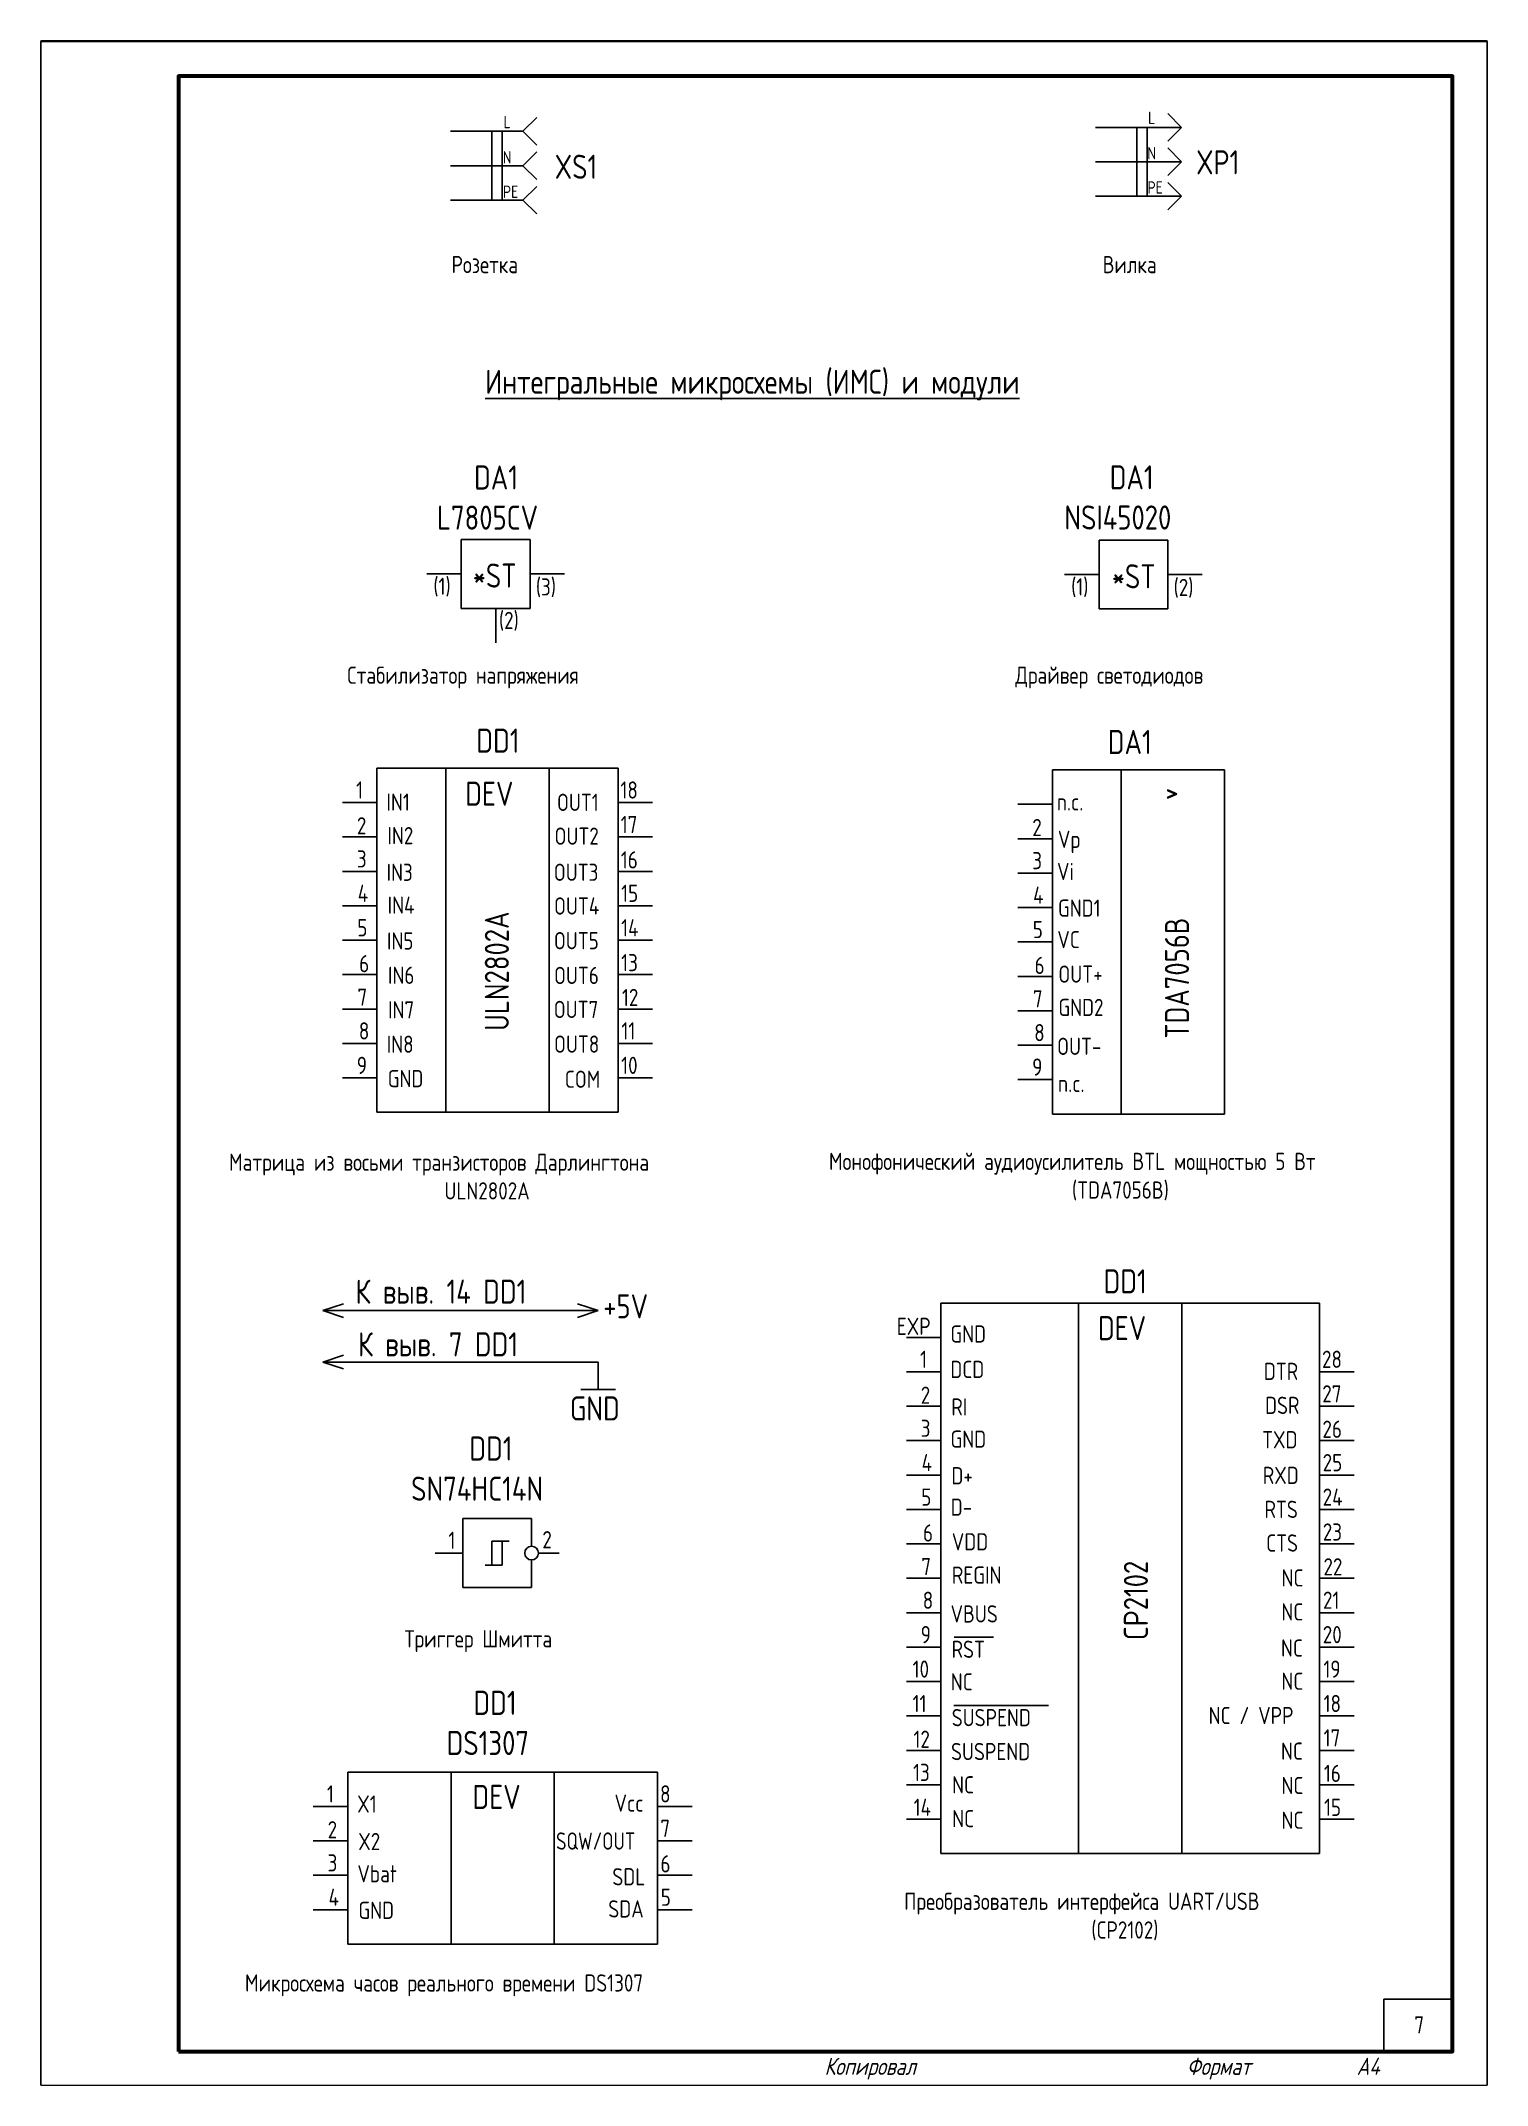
# Paper-space layout '8' of a CAD drawing. Header units: millimetres. Extents: x 0 to 210, y 0 to 297.
# The model-space entities are those that its viewports show. They can reach past a viewport. Long polylines and large blocks are cut down to what shows.
import ezdxf

# ---------------------------------------------------------------- set-up
doc = ezdxf.new("R2010")
doc.units = ezdxf.units.MM
doc.header["$LTSCALE"] = 0.2
doc.styles.add('ГОСТ 2.304', font='CS_Gost2304.shx')

msp = doc.modelspace()

# ---------------------------------------------------------------- linework, layer by layer
at = {"linetype": 'Continuous', "lineweight": 60}
msp.add_line((1490, 292.02), (1490, 172.02), dxfattribs=at)
for p, q in [((1540, 283.99), (1542, 285.99)), ((1635.62, 284.57), (1633.62, 286.57)), ((1529.49, 283.99), (1540, 283.99)), ((1535.49, 283.99), (1535.49, 273.99)), ((1537, 283.99), (1537, 273.99)), ((1542, 281.99), (1540, 283.99)), ((1623.12, 284.57), (1635.62, 284.57)), ((1629.12, 284.57), (1629.12, 274.57)), ((1630.62, 284.57), (1630.62, 274.57)), ((1633.62, 282.57), (1635.62, 284.57)), ((1540, 278.99), (1542, 280.99)), ((1623.12, 279.57), (1635.62, 279.57)), ((1635.62, 279.57), (1633.62, 281.57)), ((1633.62, 277.57), (1635.62, 279.57)), ((1529.49, 278.99), (1540, 278.99)), ((1542, 276.99), (1540, 278.99)), ((1635.62, 274.57), (1633.62, 276.57)), ((1529.49, 273.99), (1540, 273.99)), ((1540, 273.99), (1542, 275.99)), ((1542, 271.99), (1540, 273.99)), ((1623.12, 274.57), (1635.62, 274.57)), ((1633.62, 272.57), (1635.62, 274.57)), ((1531.04, 224.68), (1541.04, 224.68)), ((1531.04, 214.68), (1531.04, 224.68)), ((1541.04, 224.68), (1541.04, 214.68)), ((1623.65, 224.6), (1633.65, 224.6)), ((1623.65, 214.6), (1623.65, 224.6)), ((1633.65, 224.6), (1633.65, 214.6)), ((1531.04, 219.68), (1526.04, 219.68)), ((1546.04, 219.68), (1541.04, 219.68)), ((1623.65, 219.6), (1618.65, 219.6)), ((1633.65, 219.6), (1638.65, 219.6)), ((1541.04, 214.68), (1531.04, 214.68)), ((1536.04, 214.68), (1536.04, 209.68)), ((1633.65, 214.6), (1623.65, 214.6)), ((1518.8, 191.47), (1518.8, 141.47)), ((1518.8, 191.47), (1528.8, 191.47)), ((1543.8, 191.47), (1528.8, 191.47)), ((1528.8, 191.47), (1528.8, 141.47)), ((1543.8, 191.47), (1543.8, 141.47)), ((1553.8, 191.47), (1543.8, 191.47)), ((1553.8, 191.47), (1553.8, 141.47)), ((1616.87, 191.22), (1616.87, 141.22)), ((1616.87, 191.22), (1641.87, 191.22)), ((1626.87, 191.22), (1626.87, 141.22)), ((1626.87, 191.22), (1626.87, 141.22)), ((1641.87, 191.22), (1641.87, 141.22)), ((1513.8, 186.47), (1518.8, 186.47)), ((1553.8, 186.47), (1558.8, 186.47)), ((1616.87, 186.22), (1611.87, 186.22)), ((1513.8, 181.47), (1518.8, 181.47)), ((1553.8, 181.47), (1558.8, 181.47)), ((1616.87, 181.22), (1611.87, 181.22)), ((1513.8, 176.47), (1518.8, 176.47)), ((1553.8, 176.47), (1558.8, 176.47)), ((1616.87, 176.22), (1611.87, 176.22)), ((1513.8, 171.47), (1518.8, 171.47)), ((1553.8, 171.47), (1558.8, 171.47)), ((1616.87, 171.22), (1611.87, 171.22)), ((1513.8, 166.47), (1518.8, 166.47)), ((1553.8, 166.47), (1558.8, 166.47)), ((1616.87, 166.22), (1611.87, 166.22)), ((1513.8, 161.47), (1518.8, 161.47)), ((1553.8, 161.47), (1558.8, 161.47)), ((1616.87, 161.22), (1611.87, 161.22)), ((1513.8, 156.47), (1518.8, 156.47)), ((1553.8, 156.47), (1558.8, 156.47)), ((1616.87, 156.22), (1611.87, 156.22)), ((1513.8, 151.47), (1518.8, 151.47)), ((1553.8, 151.47), (1558.8, 151.47)), ((1616.87, 151.22), (1611.87, 151.22)), ((1513.8, 146.47), (1518.8, 146.47)), ((1553.8, 146.47), (1558.8, 146.47)), ((1616.87, 146.22), (1611.87, 146.22)), ((1518.8, 141.47), (1528.8, 141.47)), ((1543.8, 141.47), (1528.8, 141.47)), ((1553.8, 141.47), (1543.8, 141.47)), ((1641.87, 141.22), (1616.87, 141.22)), ((1513.92, 113.66), (1510.92, 112.66)), ((1547.92, 113.66), (1550.92, 112.66)), ((1600.68, 113.76), (1600.68, 33.76)), ((1600.68, 113.76), (1655.68, 113.76)), ((1620.68, 113.76), (1620.68, 33.76)), ((1635.68, 113.76), (1635.68, 33.76)), ((1655.68, 113.76), (1655.68, 33.76)), ((1510.92, 112.66), (1550.92, 112.66)), ((1513.92, 111.66), (1510.92, 112.66)), ((1547.92, 111.66), (1550.92, 112.66)), ((1600.68, 108.76), (1595.68, 108.76)), ((1513.92, 106.18), (1510.92, 105.18)), ((1510.92, 105.18), (1550.92, 105.18)), ((1513.92, 104.18), (1510.92, 105.18)), ((1550.92, 101.18), (1550.92, 105.18)), ((1548.42, 101.18), (1553.42, 101.18)), ((1600.68, 103.76), (1595.68, 103.76)), ((1655.68, 103.76), (1660.68, 103.76)), ((1600.68, 98.76), (1595.68, 98.76)), ((1655.68, 98.76), (1660.68, 98.76)), ((1600.68, 93.76), (1595.68, 93.76)), ((1655.68, 93.76), (1660.68, 93.76)), ((1600.68, 88.76), (1595.68, 88.76)), ((1655.68, 88.76), (1660.68, 88.76)), ((1600.68, 83.76), (1595.68, 83.76)), ((1655.68, 83.76), (1660.68, 83.76)), ((1531.25, 82.43), (1541.25, 82.43)), ((1531.25, 82.43), (1531.25, 77.43)), ((1541.25, 78.43), (1541.25, 82.43)), ((1531.25, 77.43), (1527.25, 77.43)), ((1531.25, 77.43), (1531.25, 72.43)), ((1535.5, 75.68), (1535.5, 79.18)), ((1537, 79.18), (1535.5, 79.18)), ((1537, 75.68), (1537, 79.18)), ((1537, 79.18), (1538, 79.18)), ((1537, 78.68), (1537, 75.68)), ((1542.25, 77.43), (1545.25, 77.43)), ((1600.68, 78.76), (1595.68, 78.76)), ((1655.68, 78.76), (1660.68, 78.76)), ((1535.5, 75.68), (1534.5, 75.68)), ((1537, 75.68), (1535.5, 75.68)), ((1541.25, 72.43), (1541.25, 76.43)), ((1531.25, 72.43), (1541.25, 72.43)), ((1600.68, 73.76), (1595.68, 73.76)), ((1655.68, 73.76), (1660.68, 73.76)), ((1600.68, 68.76), (1595.68, 68.76)), ((1655.68, 68.76), (1660.68, 68.76)), ((1600.68, 63.76), (1595.68, 63.76)), ((1602.61, 65.19), (1608.32, 65.19)), ((1655.68, 63.76), (1660.68, 63.76)), ((1600.68, 58.76), (1595.68, 58.76)), ((1655.68, 58.76), (1660.68, 58.76)), ((1600.68, 53.76), (1595.68, 53.76)), ((1602.58, 55.3), (1616.32, 55.3)), ((1655.68, 53.76), (1660.68, 53.76)), ((1600.68, 48.76), (1595.68, 48.76)), ((1655.68, 48.76), (1660.68, 48.76)), ((1514.55, 45.62), (1514.55, 20.62)), ((1514.55, 45.62), (1529.55, 45.62)), ((1544.55, 45.62), (1529.55, 45.62)), ((1529.55, 45.62), (1529.55, 20.62)), ((1544.55, 45.62), (1544.55, 20.62)), ((1544.55, 45.62), (1559.55, 45.62)), ((1559.55, 45.62), (1559.55, 20.62)), ((1600.68, 43.76), (1595.68, 43.76)), ((1655.68, 43.76), (1660.68, 43.76)), ((1514.55, 40.62), (1509.55, 40.62)), ((1559.55, 40.62), (1564.55, 40.62)), ((1600.68, 38.76), (1595.68, 38.76)), ((1655.68, 38.76), (1660.68, 38.76)), ((1514.55, 35.62), (1509.55, 35.62)), ((1559.55, 35.62), (1564.55, 35.62)), ((1600.68, 33.76), (1620.68, 33.76)), ((1635.68, 33.76), (1620.68, 33.76)), ((1655.68, 33.76), (1635.68, 33.76)), ((1514.55, 30.62), (1509.55, 30.62)), ((1559.55, 30.62), (1564.55, 30.62)), ((1514.55, 25.62), (1509.55, 25.62)), ((1559.55, 25.62), (1564.55, 25.62)), ((1514.55, 20.62), (1559.55, 20.62))]:
    msp.add_line(p, q)
at = {"linetype": 'Continuous', "lineweight": 25}
for points in [[(1260, 0.02), (1470, 0.02), (1470, 297.02), (1260, 297.02), (1260, 0.02)], [(1470, 0.02), (1680, 0.02), (1680, 297.02), (1470, 297.02), (1470, 0.02)], [(1680, 0.02), (1890, 0.02), (1890, 297.02), (1680, 297.02), (1680, 0.02)]]:
    msp.add_lwpolyline(points, dxfattribs=at)
at = {"linetype": 'Continuous', "lineweight": 60}
msp.add_lwpolyline([(1490, 5.02), (1675, 5.02), (1675, 292.02), (1490, 292.02), (1490, 5.02)], dxfattribs=at)
msp.add_lwpolyline([(1665, 12.63), (1675, 12.63), (1675, 5.13), (1665, 5.13)], close=True)
at = {"linetype": 'Continuous', "lineweight": 50, "ltscale": 0.5, "flags": 128}
msp.add_lwpolyline([(1490, 5.02), (1675, 5.02)], dxfattribs=at)
msp.add_circle((1541.25, 77.43), 1)

# ---------------------------------------------------------------- texts
at = {"linetype": 'Continuous', "style": 'ГОСТ 2.304'}
for s, p in [('L', (1537.17, 284.44)), ('L', (1630.77, 285.05)), ('N', (1537.08, 279.31)), ('N', (1630.67, 279.92)), ('PE', (1630.68, 274.93)), ('PE', (1537.08, 274.31))]:
    msp.add_text(s, height=1.8, dxfattribs=at).set_placement(p)
at = {"style": 'ГОСТ 2.304'}
for s, height, p in [('DD1', 3.5, (1533.23, 193.71)), ('DA1', 3.5, (1624.93, 193.52)), ('1', 2.5, (1515.78, 187.04)), ('IN1', 2.5, (1520.18, 185.28)), ('DEV', 3.5, (1531.62, 186)), ('OUT1', 2.5, (1544.94, 185.25)), ('18', 2.5, (1554.15, 187.04)), ('>', 3.5, (1633.29, 186.33)), ('2', 2.5, (1515.88, 181.84)), ('17', 2.5, (1554.19, 182.03)), ('n.c.', 2.5, (1617.53, 185.32)), ('IN2', 2.5, (1520.32, 180.41)), ('OUT2', 2.5, (1544.58, 180.34)), ('2', 2.5, (1613.96, 181.59)), ('Vp', 2.5, (1617.67, 179.88)), ('3', 2.5, (1515.88, 177.03)), ('16', 2.5, (1554.21, 176.89)), ('3', 2.5, (1613.95, 176.78)), ('IN3', 2.5, (1520.2, 175.08)), ('OUT3', 2.5, (1544.48, 175.09)), ('Vi', 2.5, (1617.55, 175.2)), ('4', 2.5, (1516.01, 172.03)), ('IN4', 2.5, (1520.35, 170.32)), ('OUT4', 2.5, (1544.51, 170.19)), ('15', 2.5, (1554.26, 172.04)), ('4', 2.5, (1614.08, 171.78)), ('GND1', 2.5, (1617.69, 169.88)), ('5', 2.5, (1515.95, 167.03)), ('14', 2.5, (1554.26, 167.03)), ('IN5', 2.5, (1520.25, 165.11)), ('OUT5', 2.5, (1544.49, 165.15)), ('5', 2.5, (1614.03, 166.77)), ('VC', 2.5, (1617.59, 165.31)), ('6', 2.5, (1516.22, 161.81)), ('13', 2.5, (1554.26, 161.96)), ('6', 2.5, (1614.29, 161.56)), ('IN6', 2.5, (1520.4, 160.12)), ('OUT6', 2.5, (1544.51, 160.1)), ('OUT+', 2.5, (1617.74, 160.29)), ('7', 2.5, (1515.97, 156.94)), ('IN7', 2.5, (1520.41, 155.11)), ('OUT7', 2.5, (1544.47, 155.16)), ('12', 2.5, (1554.37, 156.9)), ('7', 2.5, (1614.04, 156.69)), ('GND2', 2.5, (1617.75, 155.45)), ('8', 2.5, (1516.17, 152.04)), ('11', 2.5, (1554.29, 152.04)), ('IN8', 2.5, (1520.22, 150.1)), ('OUT8', 2.5, (1544.51, 150.12)), ('8', 2.5, (1614.24, 151.79)), ('OUT-', 2.5, (1617.56, 149.8)), ('9', 2.5, (1515.87, 147.04)), ('10', 2.5, (1554.26, 147.04)), ('9', 2.5, (1613.94, 146.79)), ('GND', 2.5, (1520.36, 145.11)), ('COM', 2.5, (1546.08, 145.02)), ('n.c.', 2.5, (1617.71, 144.41)), ('К выв. 14 DD1', 3.5, (1515.68, 113.66)), ('DD1', 3.5, (1624.31, 115.16)), ('EXP', 2.5, (1594.28, 109.12)), ('GND', 2.5, (1602.06, 108.01)), ('DEV', 3.5, (1623.5, 108.36)), ('К выв. 7 DD1', 3.5, (1516.03, 106.01)), ('1', 2.5, (1597.66, 104.33)), ('DCD', 2.5, (1602.06, 102.86)), ('DTR', 2.5, (1647.58, 102.58)), ('28', 2.5, (1656.03, 104.33)), ('2', 2.5, (1597.76, 99.12)), ('27', 2.5, (1656.07, 99.32)), ('RI', 2.5, (1602.2, 97.41)), ('DSR', 2.5, (1647.76, 97.64)), ('3', 2.5, (1597.76, 94.31)), ('GND', 2.5, (1602.08, 92.73)), ('TXD', 2.5, (1647.33, 92.65)), ('26', 2.5, (1656.09, 94.17)), ('4', 2.5, (1597.89, 89.32)), ('D+', 2.5, (1602.22, 87.41)), ('RXD ', 2.5, (1647.43, 87.47)), ('25', 2.5, (1656.13, 89.32)), ('5', 2.5, (1597.83, 84.31)), ('24', 2.5, (1656.13, 84.31)), ('D-', 2.5, (1602.12, 82.85)), ('RTS', 2.5, (1647.68, 82.53)), ('1', 2.5, (1529.17, 78.03)), ('2', 2.5, (1542.82, 78.12)), ('6', 2.5, (1598.09, 79.1)), ('VDD', 2.5, (1602.27, 77.82)), ('23', 2.5, (1656.14, 79.24)), ('CTS', 2.5, (1647.92, 77.64)), ('7', 2.5, (1597.84, 74.23)), ('REGIN', 2.5, (1602.28, 72.98)), ('NC', 2.5, (1650.15, 72.57)), ('22', 2.5, (1656.24, 74.18)), ('8', 2.5, (1598.05, 69.32)), ('21', 2.5, (1656.17, 69.33)), ('VBUS', 2.5, (1602.09, 67.34)), ('NC', 2.5, (1650.13, 67.63)), ('9', 2.5, (1597.75, 64.33)), ('20', 2.5, (1656.14, 64.33)), ('RST', 2.5, (1602.24, 62.2)), ('NC', 2.5, (1650.07, 62.38)), ('10', 2.5, (1596.58, 59.32)), ('NC', 2.5, (1602.12, 57.47)), ('NC', 2.5, (1650.13, 57.56)), ('19', 2.5, (1656.23, 59.32)), ('11', 2.5, (1596.58, 54.31)), ('18', 2.5, (1656.26, 54.32)), ('SUSPEND', 2.5, (1602.26, 52.27)), ('NC / VPP', 2.5, (1639.57, 52.58)), ('12', 2.5, (1596.71, 49.13)), ('17', 2.5, (1656.26, 49.32)), ('SUSPEND', 2.5, (1602.16, 47.34)), ('NC', 2.5, (1650.07, 47.4)), ('13', 2.5, (1596.65, 44.31)), ('NC', 2.5, (1602.31, 42.51)), ('NC', 2.5, (1650.14, 42.41)), ('16', 2.5, (1656.3, 44.17)), ('1', 2.5, (1511.54, 41.19)), ('X1', 2.5, (1515.93, 39.72)), ('DEV', 3.5, (1532.67, 40.25)), ('Vcc', 2.5, (1553.29, 39.85)), ('8', 2.5, (1559.91, 41.19)), ('14', 2.5, (1596.73, 39.24)), ('15', 2.5, (1656.32, 39.24)), ('7', 2.5, (1559.95, 36.18)), ('NC', 2.5, (1602.32, 37.6)), ('NC', 2.5, (1650.14, 37.36)), ('2', 2.5, (1511.64, 35.98)), ('X2', 2.5, (1516.08, 34.27)), ('3', 2.5, (1511.63, 31.17)), ('6', 2.5, (1559.97, 31.03)), ('Vbat', 2.5, (1515.96, 29.59)), ('SDL', 2.5, (1552.98, 29.15)), ('4', 2.5, (1511.77, 26.18)), ('GND', 2.5, (1516.1, 24.28)), ('SDA', 2.5, (1552.39, 24.48)), ('5', 2.5, (1560.01, 26.18))]:
    msp.add_text(s, height=height, dxfattribs=at).set_placement(p)
for s, p in [('ULN2802A', (1537.96, 153.3)), ('TDA7056B', (1636.72, 152.16)), ('CP2102', (1630.75, 64.77))]:
    msp.add_text(s, height=3.5, rotation=90, dxfattribs=at).set_placement(p)
at = {"style": 'ГОСТ 2.304', "width": 0.95}
msp.add_text('SQW/OUT', height=2.5, dxfattribs=at).set_placement((1544.81, 34.34))
at = {"char_height": 3.5, "attachment_point": 1, "style": 'ГОСТ 2.304'}
for s, width, insert in [('\\pi-0.53567;XS1', 6.0162, (1545.14, 280.59)), ('\\pi-0.57942;XP1', 6.0162, (1638.32, 281.24)), ('\\pi6.5805;DA1\\P\\pi1.1993;L7805CV', 20.5111, (1526.32, 235.45)), ('\\pi6.5805;DA1\\P\\pi0;NSI45020', 20.5111, (1618.62, 235.47)), ('*ST', 6.0162, (1532.7, 221.2)), ('*ST', 6.0162, (1625.5, 221.09)), ('\\pi13.837;DD1\\P\\pi5.3866;SN74HC14N ', 34.4996, (1518.38, 94.37)), ('\\pi13.837;DD1\\P\\pi9.9435;DS1307', 34.4996, (1518.97, 57.42))]:
    msp.add_mtext_dynamic_manual_height_columns(s, width=width, gutter_width=25, heights=[0], dxfattribs=dict(at, insert=insert))
at = {"style": 'ГОСТ 2.304'}
for s, insert, char_height, width, attachment_point in [('\\pi39.625;Розетка ', (1490, 264.63), 2.5, 92.5, 4), ('\\pi41.688;Вилка', (1582.5, 264.63), 2.5, 92.5, 4), ('\\pi44.506;{\\H0.14x;\\LИнтегральные микросхемы (ИМС) и модули}', (1490, 247.13), 25, 185, 4), ('(1)', (1526.99, 219.14), 2.5, 2.6515, 1), ('(3)', (1541.87, 219.05), 2.5, 2.6515, 1), ('(1)', (1619.6, 219.06), 2.5, 2.6515, 1), ('(2)', (1634.48, 218.97), 2.5, 2.6515, 1), ('(2)', (1536.51, 214.18), 2.5, 2.6515, 1), ('\\pi24.498;Стабилизатор напряжения', (1490, 204.63), 2.5, 92.5, 4), ('\\pi28.992;Драйвер светодиодов', (1582.5, 204.63), 2.5, 92.5, 4), ('\\pi7.3125;Матрица из восьми транзисторов Дарлингтона\\P\\pi38.594;ULN2802A', (1490, 132.13), 2.5, 92.5, 4), ('\\pi1.9299;Монофонический аудиоусилитель BTL мощностью 5 Вт \\P\\pi37.216;(TDA7056B)', (1582.5, 132.13), 2.5, 92.5, 4), ('+5V', (1551.66, 115.03), 3.5, 2.6515, 1), ('GND', (1546.81, 100.19), 3.5, 2.6515, 1), ('\\pi32.812;Триггер Шмитта', (1490, 64.63), 2.5, 92.5, 4), ('\\pi12.844;Преобразователь интерфейса UART/USB\\P\\pi40.028;(CP2102)', (1582.5, 24.63), 2.5, 92.5, 4), ('\\pi9.625;Микросхема часов реального времени DS1307', (1490, 14.63), 2.5, 92.5, 4), ('\\pi4.4375;7', (1665, 8.88), 2.5, 10, 4), ('{\\Q15;Копировал}', (1583.79, 2.52), 2.5, 41.2143, 4), ('{\\Q15;Формат            А4}', (1636.39, 2.52), 2.5, 38.6068, 4)]:
    msp.add_mtext(s, dxfattribs=dict(at, insert=insert, char_height=char_height, width=width, attachment_point=attachment_point))

psp = doc.layouts.new('8')

# ---------------------------------------------------------------- viewports
at = {"layer": '0'}
psp.add_viewport(center=(105, 148.5), size=(210, 297), view_center_point=(1575, 148.63), view_height=297, dxfattribs=at)

doc.saveas('drawing.dxf')
